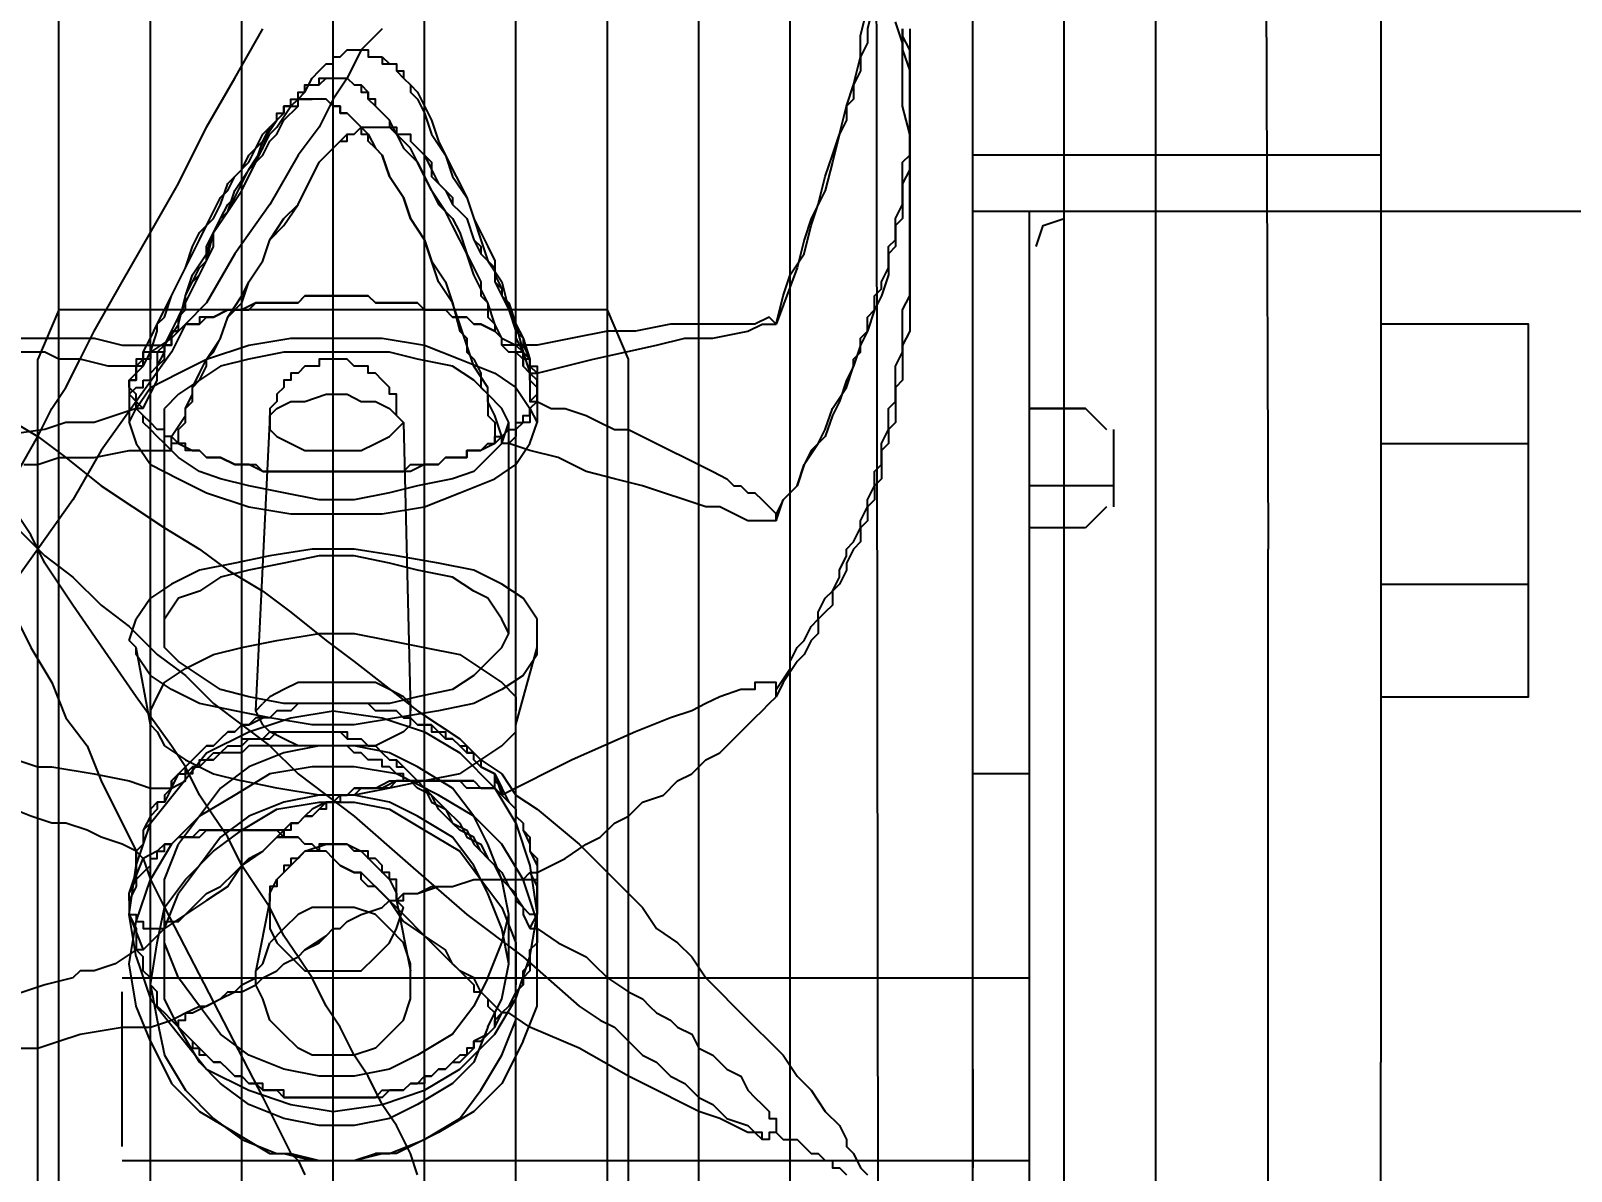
# Model space of a CAD drawing. Header units: millimetres. Extents: x 88585 to 99951, y -167251 to -159927.
# Drawn here: x 91679.8 to 91823.7, y -163963.1 to -163856.6 of the extents above; entities that cross this region are included whole.
import ezdxf

# ---------------------------------------------------------------- set-up
doc = ezdxf.new("R2010")
doc.units = ezdxf.units.MM
doc.header["$LTSCALE"] = 13
doc.layers.add('1', color=4, linetype='Continuous')
doc.layers.add('标注、文本', color=3, linetype='Continuous', lineweight=25)
doc.styles.get("Standard").update_dxf_attribs({"font": 'gbenor.shx', "bigfont": 'gbcbig.shx'})
doc.dimstyles.new('1-15', dxfattribs={"dimscale": 14, "dimtxt": 3.5, "dimasz": 2, "dimexe": 1.5, "dimexo": 0.5, "dimgap": 0.5, "dimtad": 1, "dimtoh": 1, "dimdec": 1, "dimdsep": 46, "dimtxsty": 'Standard', "dimcen": 2.5, "dimclrd": 3, "dimclre": 3, "dimclrt": 3, "dimadec": 0, "dimazin": 2, "dimtfac": 1, "dimtdec": 1, "dimtmove": 0, "dimatfit": 2, "dimfxl": 1, "dimarcsym": 0})

# ---------------------------------------------------------------- blocks, each defined once
blk = doc.blocks.new('A$C6BCA710F')
at = {"layer": '1'}
for points in [[(95.86, 525.93), (95.86, 5.25)], [(104.4, 525.27), (104.4, 5.25)], [(112.93, 525.27), (112.93, 5.25)], [(121.47, 525.27), (121.47, 5.25)], [(130, 525.27), (130, 5.25)], [(138.54, 525.27), (138.54, 5.25)], [(147.08, 525.27), (147.08, 5.25)], [(155.61, 525.27), (155.61, 5.25)], [(164.15, 524.61), (164.15, 5.25)], [(172.68, 523.3), (172.03, 7.22)], [(181.22, 520.02), (181.22, 10.51)], [(189.75, 515.42), (189.75, 15.1)], [(198.29, 508.86), (198.29, 21.67)], [(208.79, 461.58), (208.79, 216.02)], [(219.3, 461.58), (219.3, 263.95)], [(129.35, 274.45), (128.69, 272.48), (127.38, 269.86), (126.06, 267.89), (124.75, 265.26), (123.44, 263.29), (122.13, 260.67), (120.81, 258.7), (119.5, 256.07), (118.19, 254.1), (116.87, 252.13), (115.56, 249.5), (114.25, 247.53), (112.93, 245.56), (111.62, 242.94), (110.31, 240.97), (108.99, 239), (107.68, 236.37), (106.37, 234.4), (103.08, 229.81), (97.17, 221.27), (95.86, 219.3), (94.55, 217.33), (93.24, 214.7), (91.92, 212.73)], [(117.53, 272.48), (118.19, 273.14), (118.84, 274.45)], [(186.47, 184.5), (186.47, 340.77)], [(93.89, 315.16), (93.89, 262.63)], [(95.86, 314.51), (95.86, 261.98)], [(144.45, 243.59), (147.73, 246.88), (149.05, 248.19), (150.36, 249.5), (151.67, 251.47), (153.64, 252.79), (154.95, 254.1), (156.27, 256.07), (157.58, 257.38), (158.89, 258.7), (160.86, 260.67), (162.18, 261.98), (163.49, 263.29), (164.8, 265.26), (166.12, 266.57), (167.43, 268.54), (168.74, 269.86), (169.4, 271.17), (169.4, 271.83), (170.06, 272.48), (170.71, 273.8), (171.37, 274.45)], [(162.83, 270.51), (163.49, 271.17), (164.8, 271.17), (165.46, 271.83), (166.12, 272.48), (166.77, 272.48), (167.43, 273.14), (168.09, 273.14), (168.09, 273.8), (168.74, 273.8), (169.4, 274.45)], [(147.08, 295.46), (147.08, 242.28)], [(149.05, 292.84), (149.05, 240.97)], [(181.22, 264.6), (181.22, 273.8)], [(101.77, 273.14), (186.47, 273.14)], [(103.08, 244.25), (103.74, 244.91), (104.4, 246.88), (105.71, 249.5), (114.9, 267.23), (117.53, 272.48)], [(104.4, 261.98), (106.37, 265.92), (108.99, 268.54), (112.28, 270.51), (115.56, 272.48), (116.87, 272.48), (117.53, 272.48), (120.16, 273.14), (123.44, 273.14), (125.41, 272.48)], [(105.05, 260.01), (105.71, 263.29), (107.68, 266.57), (110.31, 269.2), (112.93, 271.17), (116.22, 272.48), (117.53, 272.48)], [(116.87, 272.48), (119.5, 273.14), (123.44, 273.14), (126.06, 272.48), (125.41, 272.48), (126.72, 272.48), (130, 271.17), (133.29, 269.2), (135.26, 266.57), (137.23, 263.29), (138.54, 260.01), (138.54, 256.73)], [(139.2, 261.98), (137.23, 265.92), (134.6, 268.54), (131.32, 270.51), (127.38, 272.48), (126.06, 272.48)], [(91.92, 214.05), (94.55, 216.67), (97.17, 218.64), (99.8, 221.27), (102.43, 223.24), (105.05, 225.87), (107.68, 227.84), (110.31, 230.46), (112.93, 232.43), (115.56, 234.4), (118.19, 237.03), (123.44, 240.97), (128.69, 245.56), (133.94, 250.16), (139.2, 254.1), (144.45, 258.7), (146.42, 260.01), (147.73, 260.67), (149.05, 261.98), (150.36, 263.29), (151.67, 263.95), (152.98, 265.26), (154.3, 265.92), (155.61, 267.23), (156.92, 267.89), (158.24, 269.2), (160.21, 269.86), (160.86, 270.51), (161.52, 271.17)], [(101.77, 271.83), (101.77, 257.38)], [(161.52, 271.17), (161.52, 270.51), (160.86, 270.51), (160.21, 270.51), (158.89, 269.86), (157.58, 269.2), (155.61, 268.54), (154.3, 267.89), (151.67, 266.57), (149.05, 265.26)], [(149.05, 257.38), (150.36, 258.04), (151.02, 258.7), (151.67, 259.35), (152.98, 260.01), (153.64, 260.67), (154.95, 261.32), (155.61, 262.63), (156.92, 263.29), (157.58, 263.95), (158.24, 264.6), (159.55, 265.26), (160.21, 266.57), (160.86, 267.23), (161.52, 267.89), (162.18, 268.54), (162.18, 269.2), (162.83, 269.2), (162.83, 269.86), (162.83, 270.51)], [(162.83, 270.51), (162.18, 270.51), (162.18, 271.17), (161.52, 271.17), (161.52, 270.51), (160.86, 270.51), (160.21, 270.51)], [(135.91, 260.67), (134.6, 263.95), (132.63, 265.92), (129.35, 267.89), (126.72, 269.2), (123.44, 269.86), (120.16, 269.86), (116.87, 269.2), (113.59, 267.89), (110.96, 265.92), (108.99, 263.95)], [(107.02, 261.32), (109.65, 264.6), (113.59, 266.57), (117.53, 267.89), (121.47, 268.54), (126.06, 267.89), (130, 266.57), (133.29, 264.6), (136.57, 261.32), (138.54, 258.04), (139.85, 254.1), (140.51, 250.16)], [(107.02, 260.67), (108.34, 261.98), (108.34, 262.63), (108.99, 262.63), (109.65, 263.29), (110.31, 263.95), (110.96, 263.95), (111.62, 264.6), (112.28, 265.26), (112.93, 265.26), (113.59, 265.92), (114.25, 265.92), (114.9, 266.57), (115.56, 266.57), (116.22, 266.57), (116.87, 267.23), (117.53, 267.23), (118.84, 267.23), (119.5, 267.23), (120.16, 267.23), (120.81, 267.23), (121.47, 267.23), (122.13, 267.23), (122.78, 267.23), (123.44, 267.23), (124.09, 267.23), (124.75, 267.23), (125.41, 267.23), (126.06, 266.57), (126.72, 266.57), (127.38, 266.57), (128.03, 266.57), (128.69, 265.92), (129.35, 265.92), (130, 265.26), (130.66, 265.26), (131.32, 264.6), (131.97, 264.6), (132.63, 263.95), (133.29, 263.95), (133.94, 263.29), (134.6, 262.63), (134.6, 261.98), (135.26, 261.98), (135.91, 261.32), (136.57, 260.67), (136.57, 260.01), (137.23, 259.35), (137.88, 258.7), (138.54, 258.04), (138.54, 257.38), (139.2, 256.73), (139.2, 256.07), (139.2, 255.41), (139.85, 254.76), (139.85, 254.1), (139.85, 253.44), (140.51, 252.79), (140.51, 252.13), (140.51, 251.47), (140.51, 249.5), (140.51, 248.85)], [(136.57, 260.67), (135.91, 261.32), (134.6, 261.98), (134.6, 262.63), (133.94, 262.63), (133.94, 263.29), (133.29, 263.29), (132.63, 263.95), (131.97, 264.6), (131.32, 264.6), (130.66, 265.26), (130, 265.26), (130, 265.92), (129.35, 265.92), (128.69, 265.92), (128.03, 266.57), (127.38, 266.57), (126.72, 266.57), (126.06, 267.23), (125.41, 267.23), (124.75, 267.23), (124.09, 267.23), (123.44, 267.23), (122.78, 267.23), (122.13, 267.23), (121.47, 267.23), (120.81, 267.23), (120.16, 267.23), (119.5, 267.23), (118.84, 267.23), (118.19, 267.23), (117.53, 267.23), (116.87, 267.23), (116.87, 266.57), (116.22, 266.57), (115.56, 266.57), (114.9, 266.57), (114.9, 265.92), (114.25, 265.92), (113.59, 265.92), (112.93, 265.26), (112.28, 265.26), (111.62, 264.6), (110.96, 263.95), (110.31, 263.95), (109.65, 263.29), (108.99, 263.29), (108.99, 262.63), (108.34, 261.98), (107.68, 261.32), (107.02, 260.67)], [(106.37, 260.01), (105.71, 259.35), (105.05, 258.7), (105.05, 257.38), (104.4, 256.73), (104.4, 256.07), (103.74, 255.41), (103.74, 254.1), (103.08, 253.44), (101.11, 254.76), (99.14, 255.41), (97.83, 255.41), (97.17, 256.07), (94.55, 256.73), (90.61, 258.04)], [(135.91, 256.07), (134.6, 258.7), (132.63, 261.32), (129.35, 263.29), (126.72, 264.6), (123.44, 265.26), (120.16, 265.26), (116.87, 264.6), (113.59, 263.29), (110.96, 261.32), (108.99, 258.7), (107.02, 256.07), (105.71, 252.79), (105.71, 250.16)], [(149.05, 265.26), (144.45, 262.63), (139.85, 260.67), (137.88, 259.35), (137.23, 259.35)], [(88.64, 263.29), (89.3, 263.29), (91.27, 262.63), (93.89, 262.63), (95.86, 261.98), (97.83, 261.32), (101.77, 260.67), (104.4, 260.67), (106.37, 260.01)], [(108.99, 263.95), (107.02, 260.67)], [(128.03, 260.01), (126.72, 261.32), (125.41, 262.63), (123.44, 263.29), (121.47, 263.29), (119.5, 263.29), (118.19, 262.63), (116.87, 261.32), (115.56, 260.01), (114.9, 258.04), (114.25, 256.73)], [(181.22, 264.6), (181.22, 255.41)], [(219.3, 68.94), (219.3, 263.95)], [(93.89, 262.63), (93.89, 198.29)], [(95.86, 261.98), (95.86, 193.69)], [(104.4, 261.98), (103.08, 258.7), (102.43, 254.76)], [(139.2, 261.98), (140.51, 258.7), (140.51, 254.76)], [(104.4, 258.04), (107.02, 261.32)], [(107.02, 260.67), (105.71, 258.04), (105.71, 254.76)], [(106.37, 260.01), (107.02, 260.67)], [(106.37, 260.01), (107.02, 260.67)], [(107.02, 260.67), (107.02, 260.01), (107.68, 260.01), (107.68, 259.35), (108.34, 259.35), (110.96, 258.04), (111.62, 257.38), (112.93, 257.38), (114.25, 256.73), (114.9, 256.07), (116.22, 255.41), (116.87, 254.76), (118.19, 254.1), (118.84, 253.44), (120.81, 252.13), (121.47, 251.47), (122.13, 251.47), (122.78, 250.82), (124.09, 250.16), (126.06, 249.5)], [(122.13, 245.56), (123.44, 246.22), (124.09, 246.22), (124.75, 246.88), (126.72, 248.85), (128.03, 250.82), (130, 252.13), (131.32, 253.44), (131.97, 254.1), (133.29, 255.41), (133.94, 256.07), (134.6, 256.73), (134.6, 257.38), (135.26, 257.38), (135.91, 258.04), (135.91, 258.7), (136.57, 259.35), (136.57, 260.01), (136.57, 260.67)], [(135.91, 260.67), (137.23, 258.04), (137.88, 254.76)], [(136.57, 260.67), (137.23, 259.35)], [(136.57, 260.67), (136.57, 260.01), (137.23, 259.35)], [(137.23, 259.35), (135.91, 258.04), (135.26, 257.38), (134.6, 256.07), (133.29, 255.41), (132.63, 254.76), (131.97, 253.44), (130, 252.13), (128.03, 250.16), (126.06, 248.19), (125.41, 247.53), (124.75, 247.53), (124.09, 246.88), (124.09, 246.22), (123.44, 246.22), (122.13, 245.56), (121.47, 244.91), (120.81, 244.25), (120.16, 244.25), (119.5, 243.59), (118.84, 243.59), (118.19, 242.94), (117.53, 242.94), (116.87, 242.94), (116.87, 242.28), (116.22, 242.28), (115.56, 242.28), (114.25, 242.28), (113.59, 242.28), (112.93, 242.28), (111.62, 242.28), (110.96, 242.28), (109.65, 242.28), (108.99, 242.28), (108.34, 242.94), (107.68, 242.94), (107.02, 242.94), (106.37, 243.59), (105.71, 243.59), (105.05, 244.25), (103.74, 244.91), (103.08, 244.25)], [(104.4, 256.73), (105.05, 260.01)], [(106.37, 260.01), (107.68, 259.35), (108.99, 258.7), (109.65, 258.7), (110.96, 258.04), (112.28, 257.38), (112.93, 256.73), (114.25, 256.07), (114.9, 256.07), (116.22, 255.41), (116.87, 254.76), (118.19, 254.1), (118.84, 253.44), (120.16, 252.79), (120.81, 252.13), (121.47, 251.47), (122.13, 251.47), (122.78, 250.82)], [(128.03, 260.01), (128.69, 258.04), (128.69, 256.73)], [(140.51, 251.47), (140.51, 252.79), (139.85, 253.44), (139.85, 254.1), (139.85, 254.76), (139.85, 255.41), (139.2, 256.07), (139.2, 256.73), (138.54, 257.38), (137.88, 258.7), (137.23, 259.35)], [(103.08, 254.1), (104.4, 258.04)], [(101.77, 256.07), (186.47, 256.07)], [(104.4, 256.73), (105.05, 252.79), (105.71, 249.5), (107.68, 246.88), (110.31, 244.25), (112.93, 242.28), (116.22, 240.31), (120.16, 239.65), (123.44, 239.65), (126.72, 240.31), (130, 242.28), (133.29, 244.25), (135.26, 246.88), (137.23, 249.5)], [(114.25, 256.73), (114.25, 255.41)], [(128.69, 256.73), (128.69, 255.41)], [(135.91, 256.07), (137.23, 252.79), (137.88, 250.16)], [(137.23, 249.5), (138.54, 252.79), (138.54, 256.73)], [(140.51, 251.47), (142.48, 252.79), (143.79, 253.44), (145.11, 254.1), (145.76, 254.76), (147.08, 256.07), (149.05, 257.38)], [(102.43, 254.76), (103.08, 250.82)], [(105.71, 254.76), (105.71, 250.16)], [(105.71, 254.76), (105.71, 251.47), (107.02, 248.19)], [(137.88, 254.76), (137.23, 251.47), (135.91, 248.19), (134.6, 245.56), (132.63, 242.94), (129.35, 240.97), (126.72, 239.65), (123.44, 239), (120.16, 239), (116.87, 239.65), (113.59, 240.97), (110.96, 242.94), (108.99, 245.56), (107.02, 248.19)], [(115.56, 248.85), (114.25, 255.41)], [(114.25, 255.41), (114.9, 254.76)], [(114.9, 254.76), (115.56, 252.79)], [(128.69, 255.41), (128.69, 254.76), (128.03, 252.79), (126.72, 251.47), (125.41, 250.16), (123.44, 249.5), (121.47, 249.5), (119.5, 249.5), (118.19, 250.16), (116.87, 251.47), (115.56, 252.79)], [(115.56, 251.47), (116.22, 252.79), (117.53, 254.1), (118.84, 255.41), (120.81, 255.41), (122.78, 255.41), (124.09, 255.41), (125.41, 254.1), (126.72, 252.79), (127.38, 251.47), (128.03, 249.5)], [(127.38, 248.85), (128.69, 255.41)], [(137.88, 254.76), (137.88, 250.16)], [(140.51, 254.76), (140.51, 250.82)], [(103.08, 254.1), (102.43, 250.16), (103.08, 251.47), (103.08, 253.44)], [(102.43, 250.16), (103.74, 253.44)], [(137.23, 239), (136.57, 238.34), (135.91, 238.34), (135.26, 238.34), (134.6, 238.34), (133.94, 238.34), (133.29, 237.68), (132.63, 237.68), (131.97, 237.68), (131.32, 237.68), (130.66, 237.68), (130, 237.68), (128.69, 237.68), (127.38, 237.68), (126.06, 238.34), (125.41, 238.34), (124.75, 238.34), (124.09, 238.34), (123.44, 238.34), (122.78, 239), (122.13, 239), (122.13, 239.65), (121.47, 239.65), (120.81, 239.65), (119.5, 240.31), (118.84, 240.97), (118.19, 241.62), (117.53, 241.62), (117.53, 242.28), (116.87, 242.28), (114.9, 244.25), (112.93, 245.56), (111.62, 247.53), (109.65, 248.85), (107.68, 250.16), (105.71, 251.47), (105.05, 252.13), (103.74, 253.44), (103.08, 253.44)], [(126.06, 167.43), (124.09, 169.4), (122.78, 172.03), (121.47, 174), (120.16, 176.62), (118.19, 179.25), (115.56, 183.84), (112.28, 188.44), (109.65, 193.04), (107.68, 195.01), (106.37, 197.63), (103.08, 202.23), (99.8, 206.83), (97.17, 211.42), (93.89, 216.02), (90.61, 220.61)], [(102.43, 250.16), (103.08, 250.16), (103.08, 250.82), (103.74, 250.82), (103.74, 251.47), (104.4, 251.47), (105.05, 251.47), (105.71, 251.47), (105.71, 250.82), (106.37, 250.82), (107.02, 250.82), (107.68, 250.16), (108.34, 249.5), (109.65, 248.19), (110.96, 247.53), (112.28, 246.22), (113.59, 244.91), (114.9, 244.25)], [(103.08, 250.82), (104.4, 246.88)], [(115.56, 249.5), (115.56, 251.47)], [(126.06, 235.06), (126.72, 235.71), (127.38, 235.71), (128.03, 236.37), (128.69, 237.03), (129.35, 237.68), (130, 238.34), (130.66, 239.65), (131.97, 240.31), (132.63, 241.62), (133.94, 242.28), (134.6, 243.59), (135.26, 244.25), (136.57, 245.56), (137.23, 246.88), (137.88, 247.53), (138.54, 248.19), (138.54, 248.85), (139.2, 249.5), (139.2, 250.16), (139.85, 251.47)], [(140.51, 250.82), (139.2, 246.88), (137.23, 243.59), (134.6, 240.97), (131.32, 239)], [(139.85, 251.47), (140.51, 251.47)], [(139.85, 251.47), (140.51, 250.16)], [(140.51, 251.47), (140.51, 250.82), (140.51, 250.16)], [(102.43, 248.85), (102.43, 250.16)], [(102.43, 250.16), (103.08, 245.56), (104.4, 241.62), (107.02, 238.34), (109.65, 235.06), (113.59, 233.09), (117.53, 231.78), (121.47, 231.12), (126.06, 231.78)], [(102.43, 248.85), (102.43, 250.16)], [(105.71, 250.16), (105.71, 246.88), (107.02, 243.59)], [(140.51, 250.16), (139.85, 250.16), (139.2, 249.5), (137.88, 247.53), (137.23, 246.88), (136.57, 245.56), (135.91, 244.91), (135.26, 244.25), (134.6, 242.94), (133.29, 242.28), (132.63, 241.62), (131.97, 240.97), (131.32, 240.31), (130.66, 239), (129.35, 238.34), (128.69, 237.68), (128.03, 237.68), (128.03, 237.03), (127.38, 237.03), (126.72, 236.37), (126.06, 236.37), (126.06, 235.71), (125.41, 235.71), (124.75, 235.71), (124.09, 235.06), (123.44, 235.06), (122.78, 234.4), (122.13, 234.4), (121.47, 234.4), (120.81, 234.4), (120.16, 234.4), (119.5, 234.4), (118.19, 234.4), (117.53, 234.4), (116.87, 234.4), (116.22, 234.4), (115.56, 234.4), (114.9, 234.4), (114.25, 234.4), (113.59, 234.4), (112.93, 235.06), (112.28, 235.06), (111.62, 235.06), (110.96, 235.06), (110.31, 235.71), (109.65, 235.71), (108.99, 236.37), (108.34, 236.37), (108.34, 237.03), (107.68, 237.03)], [(115.56, 249.5), (115.56, 248.85)], [(126.06, 249.5), (126.72, 248.85), (127.38, 248.85), (128.03, 248.85), (128.03, 248.19), (128.69, 248.19), (129.35, 248.19), (130.66, 247.53), (132.63, 247.53), (134.6, 246.88), (135.26, 246.88), (136.57, 246.88), (137.23, 246.88), (137.88, 246.88), (138.54, 246.88), (139.2, 246.88), (139.85, 246.88), (140.51, 246.88), (140.51, 247.53)], [(126.06, 249.5), (126.72, 248.85), (127.38, 248.85), (128.03, 248.19), (128.69, 248.19), (129.35, 248.19), (131.32, 247.53), (132.63, 247.53), (134.6, 246.88), (135.26, 246.88), (136.57, 246.88), (137.23, 246.88), (138.54, 246.88), (139.2, 246.88), (139.85, 246.22), (140.51, 246.22)], [(127.38, 248.85), (128.03, 249.5)], [(137.88, 250.16), (137.23, 246.88), (135.91, 243.59)], [(139.85, 245.56), (140.51, 250.16)], [(140.51, 248.85), (140.51, 249.5), (140.51, 250.16)], [(140.51, 248.85), (140.51, 250.16)], [(91.27, 210.11), (93.89, 205.51), (95.21, 202.89), (96.52, 200.92), (97.83, 198.29), (99.14, 195.66), (101.77, 191.07), (104.4, 186.47), (107.02, 181.87), (109.65, 176.62), (112.28, 172.03), (114.9, 167.43)], [(136.57, 237.03), (135.26, 236.37), (134.6, 235.71), (134.6, 235.06), (133.94, 235.06), (133.29, 234.4), (132.63, 233.75), (131.97, 233.75), (131.32, 233.09), (130.66, 232.43), (130, 232.43), (129.35, 232.43), (128.69, 231.78), (128.03, 231.78), (127.38, 231.12), (126.72, 231.12), (126.06, 231.12), (125.41, 231.12), (124.75, 230.46), (124.09, 230.46), (123.44, 230.46), (122.78, 230.46), (122.13, 230.46), (120.81, 230.46), (120.16, 230.46), (119.5, 230.46), (118.84, 230.46), (118.19, 230.46), (117.53, 231.12), (116.87, 231.12), (116.22, 231.12), (115.56, 231.78), (114.9, 231.78), (114.25, 231.78), (113.59, 232.43), (112.93, 232.43), (112.28, 233.09), (111.62, 233.09), (110.96, 233.75), (110.31, 234.4), (109.65, 234.4), (108.99, 235.06), (108.34, 235.71), (107.68, 236.37), (107.02, 237.03), (106.37, 237.68), (106.37, 238.34), (105.71, 239), (105.71, 239.65), (105.05, 239.65), (104.4, 240.31), (104.4, 240.97), (104.4, 241.62), (103.74, 242.28), (103.74, 243.59), (103.08, 244.25), (103.08, 244.91), (103.08, 245.56), (103.08, 246.22), (103.08, 246.88), (103.08, 247.53), (102.43, 248.85)], [(102.43, 248.85), (102.43, 248.19)], [(102.43, 248.19), (103.08, 246.88), (103.74, 246.22), (104.4, 245.56), (104.4, 244.91), (105.05, 244.91), (105.05, 244.25), (105.71, 244.25), (105.71, 243.59), (106.37, 243.59), (107.02, 242.94), (107.68, 242.94), (108.34, 242.94), (108.99, 242.94), (109.65, 242.28), (110.31, 242.28), (110.96, 242.28), (111.62, 242.28), (112.28, 242.28), (112.93, 242.28), (113.59, 242.28), (114.25, 242.28), (114.9, 242.28), (115.56, 242.28), (116.22, 242.28), (116.87, 242.94), (117.53, 242.94), (118.19, 242.94)], [(102.43, 248.19), (103.74, 244.91)], [(102.43, 248.19), (103.08, 246.22)], [(127.38, 248.85), (127.38, 248.19), (127.38, 247.53), (127.38, 246.88), (126.72, 246.88), (126.72, 246.22), (126.06, 246.22), (126.06, 245.56), (125.41, 244.91), (124.75, 244.91), (124.75, 244.25), (124.09, 244.25), (123.44, 244.25), (122.78, 243.59), (122.13, 243.59), (121.47, 243.59), (120.81, 243.59), (120.16, 243.59), (120.16, 244.25), (119.5, 244.25), (118.84, 244.25), (118.19, 244.91), (117.53, 244.91), (117.53, 245.56), (116.87, 245.56), (116.87, 246.22), (116.22, 246.88), (116.22, 247.53), (115.56, 247.53), (115.56, 248.19), (115.56, 248.85)], [(115.56, 248.85), (115.56, 248.19), (116.22, 246.88), (117.53, 245.56), (118.84, 244.25), (120.81, 243.59), (122.78, 243.59), (124.09, 244.25), (125.41, 245.56), (126.72, 246.88), (127.38, 248.19), (127.38, 248.85)], [(129.35, 237.68), (130, 238.34), (130.66, 239), (131.97, 240.31), (133.29, 241.62), (133.94, 242.94), (135.26, 243.59), (135.91, 244.91), (137.23, 246.22), (137.88, 247.53)], [(137.23, 238.34), (137.88, 239.65), (138.54, 240.31), (138.54, 240.97), (139.2, 241.62), (139.2, 242.28), (139.85, 243.59), (139.85, 244.25), (140.51, 244.91), (140.51, 246.22), (140.51, 247.53), (140.51, 248.85)], [(139.85, 246.22), (140.51, 247.53)], [(140.51, 248.85), (140.51, 248.19), (140.51, 247.53)], [(140.51, 246.88), (140.51, 247.53)], [(103.08, 246.22), (103.08, 244.25)], [(115.56, 237.03), (112.28, 239), (108.99, 240.97), (106.37, 243.59), (104.4, 246.88)], [(162.83, 229.15), (162.83, 228.49), (162.18, 228.49), (161.52, 228.49), (160.86, 228.49), (160.86, 229.15), (160.21, 229.15), (159.55, 229.15), (157.58, 229.81), (156.27, 230.46), (154.95, 231.12), (152.98, 231.78), (149.7, 233.09), (143.79, 235.71), (137.23, 239), (137.88, 239.65), (138.54, 240.31), (138.54, 240.97), (139.2, 241.62), (139.2, 242.28), (139.85, 242.94), (139.85, 243.59), (139.85, 244.25), (140.51, 245.56), (140.51, 246.22)], [(140.51, 246.22), (140.51, 246.88)], [(140.51, 246.22), (141.82, 245.56), (143.14, 244.91), (145.11, 243.59), (146.42, 242.94), (147.73, 241.62), (149.05, 240.97), (150.36, 239.65), (152.33, 239), (153.64, 237.68), (154.95, 237.03), (156.27, 235.71), (157.58, 235.06), (158.89, 233.75), (159.55, 233.09), (160.21, 232.43), (160.86, 231.78), (161.52, 231.12), (162.18, 230.46), (162.83, 229.81)], [(136.57, 238.34), (138.54, 241.62), (139.85, 245.56)], [(103.08, 244.25), (101.77, 243.59), (99.8, 242.94), (98.49, 242.28), (96.52, 241.62), (95.21, 241.62), (93.24, 240.97), (89.95, 239.65), (87.98, 239), (86.67, 239), (84.7, 238.34), (83.39, 237.68), (81.42, 237.68), (79.45, 237.03), (78.13, 236.37), (76.16, 236.37)], [(77.48, 234.4), (81.42, 234.4), (84.7, 235.06), (86.67, 235.06), (88.64, 235.06), (89.95, 235.71), (91.92, 235.71), (93.89, 236.37), (95.21, 236.37), (99.14, 237.03), (102.43, 237.68), (104.4, 238.34), (106.37, 238.34), (105.71, 239.65), (105.05, 239.65), (105.05, 240.31), (104.4, 240.97), (103.74, 242.28), (103.74, 242.94), (103.74, 243.59), (103.08, 244.25)], [(81.42, 196.98), (83.39, 197.63), (84.7, 198.95), (86.01, 200.26), (87.98, 201.57), (90.61, 203.54), (93.89, 205.51), (96.52, 207.48), (99.8, 210.11), (105.71, 214.05), (108.99, 216.02), (111.62, 217.99), (114.9, 219.96), (117.53, 221.93), (120.81, 224.55), (123.44, 226.52), (129.35, 231.12), (133.29, 233.75), (135.26, 235.71), (137.23, 237.03), (138.54, 239), (140.51, 240.31), (144.45, 243.59)], [(89.95, 218.64), (93.24, 225.21), (95.21, 228.49), (96.52, 231.78), (98.49, 234.4), (99.8, 237.68), (103.08, 244.25)], [(108.99, 240.97), (107.02, 243.59)], [(114.9, 244.25), (116.22, 242.94), (116.87, 242.94), (116.87, 242.28), (117.53, 241.62), (118.19, 241.62), (118.84, 240.97), (119.5, 240.97), (120.16, 240.31), (120.81, 239.65), (121.47, 239.65), (122.13, 239), (122.78, 239), (123.44, 238.34), (124.09, 238.34), (124.75, 238.34), (125.41, 238.34), (126.72, 237.68), (127.38, 237.68), (128.03, 237.68), (128.69, 237.68), (129.35, 237.68), (130, 237.68), (130.66, 237.68), (131.32, 237.68), (131.97, 237.68), (132.63, 237.68), (133.29, 237.68), (133.94, 237.68), (134.6, 237.68)], [(134.6, 237.68), (133.94, 237.68), (133.29, 237.68), (132.63, 237.68), (131.97, 237.68), (131.32, 237.68), (130.66, 237.68), (130, 237.68), (129.35, 237.68), (128.69, 237.68), (128.03, 237.68), (127.38, 237.68), (126.72, 238.34), (125.41, 238.34), (124.75, 238.34), (124.09, 238.34), (123.44, 239), (122.78, 239), (122.13, 239), (121.47, 239.65), (120.81, 239.65), (120.81, 240.31), (120.16, 240.31), (119.5, 240.97), (118.84, 240.97), (118.19, 241.62), (117.53, 241.62), (116.87, 242.28), (116.87, 242.94), (116.22, 242.94), (114.9, 244.25)], [(135.91, 243.59), (134.6, 240.97)], [(147.08, 242.28), (147.08, 193.69)], [(113.59, 236.37), (110.96, 238.34), (108.99, 240.97)], [(134.6, 240.97), (132.63, 238.34)], [(149.05, 240.97), (149.05, 198.29)], [(133.29, 237.03), (130, 237.68), (126.72, 238.34), (123.44, 239), (120.16, 239), (116.22, 238.34), (112.93, 237.68)], [(131.32, 239), (127.38, 237.03), (123.44, 236.37), (119.5, 236.37), (115.56, 237.03)], [(136.57, 237.03), (137.23, 239)], [(106.37, 238.34), (107.68, 237.68), (107.68, 237.03), (108.34, 236.37), (108.99, 236.37), (108.99, 235.71), (109.65, 235.71), (110.31, 235.71), (110.96, 235.06), (111.62, 234.4), (112.28, 234.4), (112.93, 234.4), (112.93, 233.75), (113.59, 233.75), (114.25, 233.75), (114.9, 233.75), (115.56, 233.75), (116.22, 233.09), (116.87, 233.09), (117.53, 233.09), (118.19, 233.09), (118.84, 233.09), (120.16, 233.09), (120.81, 233.09), (121.47, 233.09), (122.13, 233.09), (122.78, 233.09), (122.78, 233.75)], [(106.37, 238.34), (107.02, 237.03)], [(106.37, 238.34), (106.37, 237.68), (107.02, 237.03)], [(107.68, 235.71), (110.31, 237.03), (112.93, 237.68)], [(132.63, 238.34), (129.35, 236.37), (126.72, 235.06), (123.44, 234.4), (120.16, 234.4), (116.87, 235.06), (113.59, 236.37)], [(126.06, 235.06), (126.72, 235.71), (127.38, 235.71), (127.38, 236.37), (128.03, 236.37), (128.69, 237.03), (129.35, 237.68)], [(128.03, 231.78), (128.69, 231.78), (129.35, 232.43), (130.66, 232.43), (130.66, 233.09), (131.32, 233.09), (131.97, 233.09), (131.97, 233.75), (132.63, 233.75), (133.29, 234.4), (133.94, 234.4), (133.94, 235.06), (134.6, 235.06), (135.26, 235.71), (135.26, 236.37), (136.57, 237.03), (137.23, 238.34)], [(133.29, 235.06), (136.57, 238.34)], [(134.6, 237.68), (135.26, 238.34), (135.91, 238.34), (136.57, 238.34), (136.57, 237.68), (136.57, 237.03)], [(136.57, 237.03), (136.57, 237.68), (137.23, 238.34)], [(107.02, 237.03), (107.68, 237.03), (107.68, 236.37), (108.34, 235.71), (108.99, 235.06), (109.65, 234.4), (110.31, 234.4), (110.96, 233.75), (111.62, 233.09), (112.28, 233.09), (112.93, 232.43), (113.59, 232.43), (114.9, 231.78)], [(107.02, 237.03), (107.68, 237.03)], [(107.68, 237.03), (108.34, 236.37), (108.99, 236.37), (109.65, 235.71), (110.31, 235.06), (110.96, 235.06), (111.62, 234.4), (112.28, 234.4), (112.93, 234.4), (113.59, 233.75), (114.9, 233.75), (115.56, 233.09), (116.87, 233.09), (117.53, 233.09), (118.19, 233.09), (119.5, 233.09), (120.16, 233.09), (120.81, 233.09), (121.47, 233.09), (122.13, 233.09), (122.78, 233.75)], [(133.29, 237.03), (135.26, 235.71)], [(186.47, 237.03), (181.22, 237.03)], [(104.4, 232.43), (105.05, 233.09), (105.71, 234.4), (107.68, 235.71)], [(122.78, 233.75), (124.09, 233.75), (124.75, 234.4), (125.41, 234.4), (126.06, 235.06)], [(126.06, 231.78), (130, 233.09), (133.29, 235.06)], [(135.26, 235.71), (137.23, 234.4), (138.54, 233.09), (138.54, 232.43)], [(128.69, 232.43), (128.03, 233.09), (126.72, 233.75), (125.41, 234.4), (123.44, 234.4), (121.47, 234.4), (119.5, 234.4), (118.19, 234.4), (116.87, 233.75), (115.56, 233.09), (114.9, 232.43)], [(104.4, 232.43), (103.08, 225.21)], [(115.56, 231.78), (112.28, 231.12), (108.99, 230.46), (106.37, 229.15), (104.4, 227.84), (103.08, 225.87), (103.08, 225.21)], [(104.4, 231.12), (104.4, 232.43)], [(114.9, 232.43), (114.25, 231.12)], [(131.32, 231.12), (127.38, 231.78), (123.44, 232.43), (119.5, 232.43), (115.56, 231.78)], [(128.69, 232.43), (128.69, 231.12)], [(138.54, 232.43), (138.54, 231.12)], [(138.54, 232.43), (140.51, 225.21)], [(104.4, 231.12), (105.05, 229.81), (105.71, 228.49), (107.68, 227.18), (110.31, 225.87), (112.93, 225.21), (116.22, 224.55), (120.16, 223.9), (123.44, 223.9), (126.72, 224.55), (130, 225.21), (133.29, 225.87), (135.26, 227.18), (137.23, 228.49), (138.54, 229.81), (138.54, 231.12)], [(126.72, 230.46), (123.44, 230.46), (120.16, 230.46), (116.87, 230.46), (113.59, 229.81), (110.96, 229.15), (108.99, 227.84), (107.02, 226.52), (105.71, 225.21), (105.71, 223.9)], [(114.25, 231.12), (115.56, 204.2)], [(114.25, 231.12), (114.9, 230.46)], [(128.69, 231.12), (128.69, 230.46), (128.03, 229.81), (126.72, 229.15), (125.41, 228.49), (123.44, 228.49), (121.47, 228.49), (119.5, 228.49), (118.19, 228.49), (116.87, 229.15), (115.56, 229.81), (114.9, 230.46)], [(137.23, 225.21), (135.91, 226.52), (134.6, 227.84), (132.63, 229.15), (129.35, 229.81), (126.72, 230.46)], [(128.03, 204.2), (128.69, 231.12)], [(140.51, 225.87), (139.2, 227.84), (137.23, 229.15), (134.6, 230.46), (131.32, 231.12)], [(162.83, 229.15), (164.15, 227.18), (164.15, 226.52), (164.8, 225.21), (165.46, 224.55), (166.12, 223.24), (166.77, 222.58), (166.77, 221.93), (167.43, 220.61), (168.09, 219.96), (168.74, 218.64), (168.74, 217.99), (169.4, 216.67), (169.4, 216.02), (170.06, 215.36), (170.71, 214.05), (170.71, 213.39), (171.37, 212.08), (171.37, 211.42), (172.03, 210.11), (172.03, 208.79), (172.68, 208.14), (172.68, 206.83), (172.68, 206.17), (173.34, 204.86), (173.34, 204.2), (173.34, 202.89), (174, 202.23), (174, 200.92), (174, 200.26), (174, 198.95), (174.65, 197.63), (174.65, 196.98), (174.65, 195.66), (174.65, 195.01), (174.65, 193.69), (175.31, 192.38), (175.31, 191.72), (175.31, 189.75), (175.31, 187.78), (175.31, 185.16), (175.31, 183.19), (175.31, 181.22), (175.31, 179.25), (175.31, 177.28), (174.65, 174.65), (174.65, 172.68), (174.65, 170.71), (174.65, 168.74), (174, 166.77)], [(174.65, 167.43), (174.65, 169.4), (175.31, 171.37), (175.31, 174), (175.31, 175.97), (175.31, 177.94), (175.31, 179.9), (175.31, 181.87), (175.31, 184.5), (175.31, 186.47), (175.31, 188.44), (175.31, 190.41), (175.31, 192.38), (175.31, 193.69), (175.31, 195.01), (175.31, 195.66), (174.65, 196.98), (174.65, 197.63), (174.65, 198.95), (174.65, 200.26), (174, 200.92), (174, 202.23), (174, 202.89), (174, 204.2), (173.34, 204.86), (173.34, 206.17), (172.68, 206.83), (172.68, 208.14), (172.68, 209.45), (172.03, 210.11), (172.03, 211.42), (171.37, 212.08), (171.37, 213.39), (170.71, 214.05), (170.71, 215.36), (170.06, 216.02), (169.4, 217.33), (169.4, 217.99), (168.74, 219.3), (168.09, 219.96), (168.09, 221.27), (167.43, 221.93), (166.77, 222.58), (166.77, 223.9), (166.12, 224.55), (165.46, 225.87), (164.8, 226.52), (163.49, 228.49), (162.83, 229.81)], [(162.83, 229.81), (162.83, 229.15)], [(219.3, 229.81), (233.09, 229.81), (233.09, 195.01), (219.3, 195.01)], [(140.51, 225.87), (140.51, 225.21)], [(103.08, 225.21), (102.43, 224.55)], [(102.43, 224.55), (103.08, 222.58)], [(137.23, 225.21), (137.88, 223.9)], [(140.51, 225.21), (140.51, 224.55)], [(140.51, 224.55), (140.51, 222.58)], [(137.88, 223.9), (137.23, 222.58), (135.91, 220.61), (134.6, 219.96), (132.63, 218.64), (129.35, 217.99), (126.72, 217.33), (123.44, 216.67), (120.16, 216.67), (116.87, 217.33), (113.59, 217.99), (110.96, 218.64), (108.99, 219.96), (107.02, 220.61), (105.71, 222.58)], [(105.71, 223.9), (105.71, 204.2)], [(105.71, 223.9), (105.71, 222.58)], [(137.88, 223.9), (137.88, 204.2)], [(106.37, 219.3), (104.4, 220.61), (103.08, 222.58)], [(140.51, 222.58), (139.2, 220.61)], [(139.2, 220.61), (137.23, 219.3), (134.6, 217.99), (131.32, 217.33), (127.38, 216.67), (123.44, 216.02), (119.5, 216.02), (115.56, 216.67), (112.28, 217.33), (108.99, 217.99), (106.37, 219.3)], [(219.3, 219.3), (233.09, 219.3)], [(208.14, 33.49), (208.79, 216.02)], [(175.31, 167.43), (175.31, 168.09), (175.31, 169.4), (175.31, 170.06), (175.31, 171.37), (175.31, 172.03), (175.31, 172.68), (175.31, 174), (175.31, 174.65), (175.31, 175.31), (175.31, 176.62), (175.31, 177.28), (175.31, 177.94), (175.31, 179.25), (175.31, 179.9), (175.31, 180.56), (174.65, 181.87), (174.65, 182.53), (174.65, 183.19), (174.65, 184.5), (174.65, 185.16), (174, 185.81), (174, 187.13), (174, 187.78), (173.34, 188.44), (173.34, 189.75), (173.34, 190.41), (172.68, 192.38), (172.03, 193.69), (171.37, 195.66), (170.71, 196.98), (170.06, 198.95), (169.4, 200.26), (168.74, 202.23), (168.09, 203.54), (167.43, 205.51), (166.12, 206.83), (165.46, 208.14), (164.8, 210.11), (163.49, 211.42), (162.83, 212.73), (162.83, 213.39)], [(162.18, 213.39), (161.52, 213.39), (160.86, 213.39), (160.21, 213.39), (158.89, 212.73), (157.58, 212.08), (156.27, 212.08), (150.36, 210.11), (147.73, 209.45), (145.11, 208.79), (142.48, 207.48), (139.85, 206.83), (137.88, 206.17), (137.23, 206.17)], [(162.83, 213.39), (162.18, 213.39)], [(162.83, 213.39), (162.83, 212.73)], [(162.83, 213.39), (163.49, 211.42), (164.8, 210.11), (165.46, 208.14), (166.77, 206.17), (167.43, 204.86), (168.09, 202.89), (169.4, 200.92), (170.06, 198.95), (170.06, 198.29), (170.71, 197.63), (170.71, 196.32), (171.37, 195.66), (171.37, 194.35), (172.03, 193.69), (172.03, 192.38), (172.68, 191.72), (172.68, 191.07), (173.34, 189.75), (173.34, 189.1), (173.34, 187.78), (174, 187.13), (174, 185.81), (174, 185.16), (174.65, 183.84), (174.65, 183.19), (174.65, 181.87), (174.65, 181.22), (174.65, 179.9), (175.31, 179.25), (175.31, 177.94), (175.31, 177.28), (175.31, 175.97), (175.31, 175.31), (175.31, 174), (175.31, 173.34), (175.31, 172.03), (175.31, 171.37), (175.31, 170.06), (175.31, 169.4), (174.65, 168.09), (174.65, 167.43)], [(191.72, 214.05), (186.47, 214.05)], [(193.69, 212.08), (191.72, 214.05)], [(104.4, 208.14), (107.02, 209.45), (109.65, 210.76), (113.59, 212.08), (117.53, 212.73), (121.47, 212.73), (126.06, 212.73), (130, 212.08), (133.29, 210.76), (136.57, 209.45), (138.54, 208.14), (139.85, 206.17), (140.51, 204.2)], [(140.51, 202.23), (141.82, 202.89), (143.14, 202.89), (145.11, 203.54), (146.42, 204.2), (147.73, 204.86), (149.05, 204.86), (150.36, 205.51), (151.67, 206.17), (152.98, 206.83), (154.3, 207.48), (155.61, 208.14), (156.92, 208.79), (158.24, 209.45), (158.89, 210.11), (159.55, 210.11), (160.21, 210.76), (160.86, 210.76), (161.52, 211.42), (162.18, 212.08), (162.83, 212.73)], [(194.35, 204.86), (194.35, 212.08)], [(137.23, 206.17), (135.91, 207.48), (134.6, 208.79), (132.63, 209.45), (129.35, 210.11), (126.72, 210.76), (123.44, 211.42), (120.16, 211.42), (116.87, 210.76), (113.59, 210.11), (110.96, 209.45), (108.99, 208.79), (107.02, 207.48), (105.71, 206.17), (105.71, 204.2)], [(194.35, 210.11), (186.47, 210.11)], [(106.37, 206.83), (105.71, 206.17), (105.05, 205.51), (104.4, 204.86), (103.74, 204.2), (103.74, 203.54), (103.08, 202.89), (99.14, 204.2), (96.52, 204.2), (94.55, 204.86), (89.95, 205.51), (86.01, 206.17), (81.42, 207.48), (79.45, 207.48), (76.82, 208.14), (72.88, 208.79), (71.57, 208.79), (70.25, 208.79), (69.6, 208.79), (68.94, 209.45), (68.29, 209.45)], [(121.47, 174.65), (122.13, 174.65), (122.13, 175.31), (122.78, 175.31), (123.44, 175.97), (124.09, 176.62), (124.09, 177.28), (124.75, 177.28), (125.41, 178.59), (126.06, 179.25), (126.72, 181.22), (128.03, 183.19), (128.69, 185.16), (130, 187.13), (130.66, 189.1), (131.97, 191.07), (132.63, 193.04), (133.29, 195.66), (133.94, 196.32), (133.94, 197.63), (134.6, 198.29), (135.26, 199.6), (135.26, 200.92), (135.91, 201.57), (135.91, 202.89), (135.91, 203.54), (136.57, 204.2), (136.57, 204.86), (136.57, 205.51), (136.57, 206.17), (135.26, 206.83), (133.94, 206.83), (133.94, 207.48), (133.29, 207.48), (132.63, 207.48), (131.97, 207.48), (131.32, 208.14), (130.66, 208.14), (130, 208.14), (128.69, 208.79), (127.38, 208.79), (126.06, 208.79), (125.41, 208.79), (124.09, 208.79), (122.78, 208.79), (121.47, 208.79), (120.16, 208.79), (119.5, 208.79), (118.19, 208.79), (116.87, 208.79), (115.56, 208.79), (114.9, 208.79), (113.59, 208.14), (112.28, 208.14), (110.96, 207.48), (110.31, 207.48), (109.65, 207.48), (108.99, 206.83), (108.34, 206.83), (107.68, 206.83), (107.68, 206.17), (107.02, 206.17), (106.37, 205.51), (105.71, 205.51), (105.71, 204.86), (105.05, 204.86), (104.4, 204.2), (103.74, 203.54), (103.08, 202.89), (103.08, 202.23), (103.08, 201.57), (102.43, 200.92)], [(107.02, 206.17), (108.34, 206.83), (108.99, 206.83), (109.65, 207.48), (110.31, 207.48), (110.96, 207.48), (112.28, 208.14), (112.93, 208.14), (114.25, 208.14), (114.9, 208.79), (116.22, 208.79), (117.53, 208.79), (118.19, 208.79), (119.5, 208.79), (120.81, 208.79), (121.47, 208.79), (122.78, 208.79), (123.44, 208.79), (124.75, 208.79), (126.06, 208.79), (126.72, 208.79), (128.03, 208.79), (128.69, 208.14), (130, 208.14), (131.32, 208.14), (131.97, 207.48), (133.29, 207.48), (133.94, 207.48), (133.94, 206.83), (134.6, 206.83), (135.26, 206.83), (135.91, 206.17), (136.57, 206.17), (137.23, 205.51), (137.88, 204.86), (138.54, 204.86), (138.54, 204.2), (139.2, 204.2), (139.2, 203.54), (139.85, 203.54), (139.85, 202.89), (140.51, 202.23), (140.51, 201.57), (140.51, 200.92)], [(92.58, 208.14), (93.89, 208.14), (95.86, 207.48), (99.14, 207.48), (102.43, 206.83), (106.37, 206.83)], [(103.08, 206.17), (104.4, 208.14)], [(102.43, 204.2), (103.08, 206.17)], [(106.37, 206.83), (106.37, 205.51)], [(107.02, 206.17), (106.37, 206.17), (106.37, 205.51)], [(106.37, 205.51), (107.02, 206.17)], [(107.02, 206.17), (107.02, 205.51), (107.02, 204.86), (107.68, 204.2), (107.68, 202.89), (108.34, 202.23), (108.34, 200.92), (108.99, 200.26), (109.65, 198.95), (109.65, 198.29), (110.31, 197.63), (110.96, 196.32), (111.62, 194.35), (112.93, 193.04), (113.59, 191.07), (114.9, 189.1), (115.56, 187.13), (116.87, 185.81), (118.19, 183.84), (120.16, 179.9), (120.81, 179.25), (121.47, 178.59), (122.13, 177.94), (122.78, 177.94), (122.78, 177.28), (123.44, 177.28), (124.09, 176.62), (124.75, 176.62), (126.06, 176.62)], [(115.56, 204.2), (115.56, 204.86), (116.22, 205.51), (117.53, 206.17), (118.84, 206.83), (120.81, 206.83), (122.78, 206.83), (124.09, 206.83), (125.41, 206.17), (126.72, 205.51), (127.38, 204.86), (128.03, 204.2)], [(126.06, 170.06), (126.06, 170.71), (126.72, 170.71), (127.38, 170.71), (127.38, 171.37), (128.03, 171.37), (128.03, 172.03), (128.69, 172.68), (128.69, 173.34), (129.35, 174), (130, 175.31), (130.66, 177.28), (131.97, 179.25), (132.63, 181.22), (133.94, 183.19), (134.6, 185.16), (135.26, 187.13), (135.91, 189.1), (137.23, 191.07), (137.88, 193.69), (138.54, 195.66), (138.54, 196.32), (139.2, 197.63), (139.85, 199.6), (139.85, 202.23), (140.51, 202.23), (139.85, 202.89), (139.85, 203.54), (139.85, 204.2), (139.2, 204.2), (138.54, 204.86), (138.54, 205.51), (137.88, 206.17), (137.23, 206.17)], [(136.57, 206.17), (137.23, 205.51)], [(136.57, 206.17), (136.57, 205.51), (137.23, 205.51)], [(137.23, 206.17), (137.23, 205.51)], [(137.23, 206.17), (137.88, 204.2)], [(219.3, 206.17), (233.09, 206.17)], [(106.37, 205.51), (107.68, 203.54), (107.68, 202.89), (108.34, 201.57), (108.34, 200.92), (108.99, 199.6), (109.65, 198.29), (110.96, 196.32), (111.62, 194.35), (112.93, 192.38), (113.59, 191.07), (114.9, 189.1), (115.56, 187.13), (116.87, 185.16), (118.19, 183.84), (120.16, 179.9), (120.81, 179.25), (121.47, 178.59), (122.13, 177.94), (122.78, 177.28)], [(137.23, 205.51), (136.57, 203.54), (135.91, 202.23), (135.91, 200.92), (134.6, 198.95), (133.94, 196.98), (133.29, 195.01), (132.63, 193.04), (131.32, 191.07), (130.66, 189.1), (130, 187.13), (128.69, 185.16), (128.03, 183.19), (126.72, 181.22), (126.06, 179.25), (125.41, 178.59), (124.75, 177.94), (124.75, 177.28), (124.09, 176.62), (123.44, 175.97), (122.78, 175.31), (122.13, 175.31), (122.13, 174.65), (121.47, 174.65), (120.81, 174), (120.16, 174), (119.5, 174), (118.84, 174), (118.19, 174), (117.53, 174.65), (116.87, 174.65), (116.87, 175.31)], [(191.72, 202.89), (193.69, 204.86)], [(102.43, 200.92), (102.43, 204.2)], [(102.43, 204.2), (103.08, 202.89), (104.4, 200.92), (107.02, 199.6), (109.65, 198.29), (113.59, 196.98), (117.53, 196.32), (121.47, 196.32), (126.06, 196.32), (130, 196.98), (133.29, 198.29), (136.57, 199.6), (138.54, 200.92)], [(102.43, 201.57), (103.74, 202.89)], [(103.74, 202.89), (103.08, 202.89)], [(103.08, 202.23), (103.08, 202.89)], [(103.74, 202.89), (105.05, 200.26), (105.05, 198.95), (105.71, 198.29), (105.71, 196.98), (106.37, 195.66), (107.02, 194.35), (107.68, 193.69), (107.68, 192.38), (108.34, 191.07), (108.99, 189.75), (109.65, 189.1), (110.31, 186.47), (111.62, 184.5), (112.93, 182.53), (114.25, 179.9), (114.9, 177.94), (116.22, 175.97), (116.87, 175.31), (116.87, 174.65), (117.53, 174.65), (117.53, 174), (118.19, 174), (118.19, 173.34), (118.84, 173.34), (118.84, 172.68), (119.5, 172.68), (120.16, 172.68), (120.81, 172.03), (121.47, 172.03), (122.13, 172.03), (122.78, 172.03), (123.44, 172.68), (124.09, 172.68), (124.09, 173.34), (124.75, 173.34), (124.75, 174), (125.41, 174.65), (126.72, 175.97), (126.72, 176.62), (127.38, 177.28), (128.03, 178.59), (129.35, 179.9), (130, 181.22), (130.66, 182.53), (131.32, 183.84), (132.63, 185.16), (133.29, 186.47), (133.94, 188.44), (134.6, 189.75), (135.26, 191.07), (135.26, 192.38), (135.91, 193.04), (135.91, 194.35), (136.57, 195.01), (136.57, 195.66)], [(137.88, 204.2), (137.23, 202.89), (135.91, 201.57), (134.6, 200.26), (132.63, 198.95), (129.35, 198.29), (126.72, 197.63), (123.44, 197.63), (120.16, 197.63), (116.87, 197.63), (113.59, 198.29), (110.96, 198.95), (108.99, 200.26), (107.02, 201.57), (105.71, 202.89)], [(105.71, 204.2), (105.71, 202.89)], [(128.03, 204.2), (127.38, 203.54), (127.38, 202.89), (127.38, 202.23), (127.38, 201.57), (126.72, 201.57), (126.72, 200.92), (126.06, 200.26), (125.41, 199.6), (124.75, 199.6), (124.75, 198.95), (124.09, 198.95), (123.44, 198.95), (122.78, 198.29), (122.13, 198.29), (121.47, 198.29), (120.81, 198.29), (120.16, 198.29), (120.16, 198.95), (119.5, 198.95), (118.84, 198.95), (118.19, 199.6), (117.53, 199.6), (117.53, 200.26), (116.87, 200.26), (116.87, 200.92), (116.22, 201.57), (116.22, 202.23), (115.56, 202.89), (115.56, 203.54), (115.56, 204.2)], [(115.56, 204.2), (115.56, 203.54), (116.22, 202.89), (117.53, 202.23), (118.84, 202.23), (120.81, 201.57), (122.78, 201.57), (124.09, 202.23), (125.41, 202.23), (126.72, 202.89), (127.38, 203.54), (128.03, 204.2)], [(138.54, 200.92), (139.85, 202.89), (140.51, 204.2)], [(140.51, 200.92), (140.51, 204.2)], [(191.72, 202.89), (186.47, 202.89), (191.72, 202.89), (186.47, 202.89)], [(102.43, 201.57), (103.08, 202.23)], [(102.43, 200.92), (102.43, 201.57)], [(102.43, 201.57), (103.08, 200.92), (103.74, 200.92), (103.74, 200.26)], [(140.51, 201.57), (140.51, 200.92), (139.85, 200.26), (139.85, 199.6), (139.2, 198.95), (139.2, 198.29), (139.2, 197.63), (138.54, 197.63), (138.54, 196.98)], [(139.85, 202.23), (140.51, 201.57)], [(140.51, 202.23), (140.51, 201.57)], [(140.51, 200.92), (140.51, 201.57)], [(107.02, 195.66), (106.37, 196.32), (104.4, 197.63), (103.74, 197.63), (103.74, 198.29), (103.08, 198.29), (103.08, 198.95), (103.08, 199.6), (103.08, 200.26), (102.43, 200.26), (102.43, 200.92)], [(102.43, 200.92), (102.43, 200.26)], [(102.43, 200.26), (103.08, 200.26), (103.08, 199.6), (103.74, 198.95), (103.74, 197.63)], [(102.43, 200.26), (103.08, 199.6)], [(102.43, 200.26), (103.74, 198.95)], [(103.74, 200.26), (104.4, 200.26), (104.4, 199.6), (105.05, 198.95)], [(138.54, 196.98), (139.2, 197.63), (139.85, 198.29), (139.85, 198.95), (140.51, 198.95), (140.51, 199.6), (140.51, 200.26), (140.51, 200.92)], [(139.85, 199.6), (140.51, 200.26)], [(140.51, 200.92), (140.51, 200.26)], [(140.51, 199.6), (140.51, 200.26)], [(140.51, 199.6), (140.51, 200.26)], [(68.29, 195.66), (68.94, 195.66), (69.6, 195.66), (70.25, 195.66), (72.22, 195.66), (76.16, 195.66), (84.04, 195.66), (87.33, 196.32), (91.27, 196.32), (95.21, 196.32), (99.14, 196.32), (101.77, 196.98), (105.05, 196.98), (105.71, 196.98), (106.37, 196.98), (105.71, 196.98), (105.05, 197.63), (104.4, 197.63), (104.4, 198.29), (103.74, 198.29), (103.08, 198.95)], [(103.08, 198.95), (100.46, 198.95), (97.83, 198.29), (95.86, 198.29), (94.55, 197.63), (90.61, 197.63), (86.67, 196.98), (83.39, 196.98), (79.45, 196.32), (76.16, 196.32), (72.22, 196.32), (70.25, 195.66), (69.6, 195.66), (68.94, 195.66), (68.29, 195.66)], [(103.08, 199.6), (103.08, 198.95)], [(103.74, 198.95), (103.08, 198.95)], [(103.74, 198.95), (104.4, 197.63), (105.05, 195.66), (105.05, 195.01), (105.71, 194.35), (106.37, 192.38), (107.02, 191.07), (107.68, 189.75), (108.34, 187.78), (108.99, 186.47), (110.31, 185.16), (110.96, 183.84), (111.62, 181.87), (112.93, 180.56), (113.59, 179.25), (114.9, 177.94), (115.56, 176.62), (116.22, 175.97), (116.22, 175.31), (116.87, 175.31), (116.87, 174.65), (117.53, 174.65), (118.19, 174.65), (118.19, 174), (118.84, 174), (119.5, 174)], [(105.05, 198.95), (105.71, 197.63), (105.71, 196.98), (107.02, 195.01), (107.68, 192.38), (108.34, 190.41), (109.65, 188.44), (110.31, 186.47), (111.62, 184.5), (112.28, 182.53), (113.59, 180.56), (114.9, 178.59), (115.56, 176.62), (116.22, 175.97), (116.87, 175.31), (116.87, 174.65), (117.53, 174.65), (117.53, 174), (118.19, 174), (118.19, 173.34), (118.84, 173.34), (118.84, 172.68), (119.5, 172.68), (120.16, 172.68), (120.16, 172.03), (120.81, 172.03), (121.47, 172.03), (122.13, 172.03), (122.78, 172.03), (123.44, 172.68), (124.09, 172.68), (124.75, 173.34)], [(107.02, 195.66), (106.37, 195.66), (106.37, 196.32), (106.37, 196.98), (105.71, 196.98), (105.71, 197.63), (105.05, 197.63), (105.05, 198.95)], [(126.06, 176.62), (126.72, 176.62), (127.38, 176.62), (127.38, 177.28), (128.03, 177.28), (128.69, 177.28), (128.69, 177.94), (129.35, 178.59), (130, 179.25), (130.66, 179.9), (130.66, 181.22), (131.97, 182.53), (132.63, 183.19), (132.63, 183.84), (133.29, 184.5), (133.94, 185.16), (134.6, 187.13), (135.26, 187.78), (135.26, 188.44), (135.91, 189.1), (136.57, 189.75), (136.57, 191.07), (137.23, 191.72), (137.23, 192.38), (137.88, 193.04), (138.54, 195.01), (139.2, 196.32), (139.85, 198.29), (139.85, 198.95), (140.51, 199.6)], [(126.06, 176.62), (126.72, 176.62), (127.38, 176.62), (127.38, 177.28), (128.03, 177.28), (128.69, 177.28), (128.69, 177.94), (129.35, 178.59), (130, 179.25), (130.66, 180.56), (131.32, 181.87), (131.97, 182.53), (132.63, 183.84), (133.29, 184.5), (133.94, 185.16), (134.6, 187.13), (135.26, 188.44), (135.91, 189.1), (136.57, 189.75), (136.57, 190.41), (137.23, 191.72), (137.23, 192.38), (137.88, 193.04), (137.88, 193.69), (138.54, 195.01), (138.54, 195.66), (139.2, 196.32), (139.2, 196.98), (139.85, 198.29), (139.85, 199.6)], [(140.51, 199.6), (139.85, 198.95), (139.85, 198.29), (139.2, 198.29), (138.54, 197.63), (137.88, 197.63), (137.23, 196.98)], [(139.2, 197.63), (139.2, 198.95), (139.85, 199.6)], [(139.85, 199.6), (140.51, 199.6)], [(140.51, 199.6), (145.76, 198.29), (151.67, 196.98), (154.3, 196.32), (156.92, 196.32), (160.21, 195.66), (161.52, 195.01), (162.18, 195.01), (162.83, 195.01)], [(95.86, 193.69), (93.89, 198.29)], [(103.74, 197.63), (104.4, 196.32), (105.05, 195.01), (105.71, 193.69), (106.37, 192.38), (107.02, 191.07), (107.68, 189.75), (108.34, 188.44), (108.99, 187.13), (109.65, 185.81), (110.31, 184.5), (110.96, 183.19), (111.62, 182.53), (112.28, 181.22), (113.59, 179.9), (114.25, 178.59), (114.9, 177.28), (115.56, 176.62), (116.22, 175.97), (116.87, 175.31)], [(126.06, 170.06), (126.72, 170.71), (127.38, 170.71), (127.38, 171.37), (128.03, 172.03), (128.69, 172.68), (129.35, 173.34), (130, 174.65), (130.66, 175.97), (131.32, 177.94), (131.97, 179.25), (132.63, 180.56), (133.29, 181.87), (133.94, 183.19), (134.6, 185.16), (135.26, 186.47), (135.91, 187.78), (136.57, 189.1), (136.57, 191.07), (137.23, 192.38), (137.88, 193.69), (138.54, 195.01), (139.2, 197.63)], [(149.05, 198.29), (147.08, 193.69)], [(106.37, 196.98), (106.37, 195.66)], [(106.37, 196.32), (107.02, 195.66)], [(106.37, 195.66), (106.37, 196.32)], [(106.37, 196.32), (107.02, 195.66)], [(106.37, 195.66), (107.02, 195.66)], [(107.02, 195.66), (107.68, 195.01), (108.99, 195.01), (109.65, 194.35), (110.31, 194.35), (111.62, 193.69), (112.28, 193.69), (113.59, 193.69), (114.25, 193.04), (114.9, 193.04), (116.22, 193.04), (116.87, 193.04), (118.19, 193.04), (118.84, 192.38), (120.16, 192.38), (120.81, 192.38), (121.47, 192.38), (122.78, 192.38), (123.44, 192.38), (124.75, 192.38), (125.41, 193.04), (126.72, 193.04), (127.38, 193.04), (128.03, 193.04), (129.35, 193.04), (130, 193.69), (131.32, 193.69), (131.97, 193.69), (132.63, 194.35), (133.94, 194.35), (134.6, 195.01), (135.26, 195.01), (136.57, 195.66), (137.23, 196.32), (138.54, 196.98)], [(107.02, 195.66), (107.02, 195.01), (107.02, 194.35), (107.68, 193.69), (107.68, 192.38), (108.34, 191.07), (108.99, 190.41), (109.65, 189.1), (110.31, 187.78), (110.31, 186.47), (110.96, 185.16), (111.62, 184.5), (112.28, 183.19), (112.93, 181.87), (113.59, 180.56), (114.25, 179.9), (114.9, 178.59), (115.56, 177.28), (116.22, 176.62), (117.53, 174.65), (118.19, 174), (118.84, 173.34), (119.5, 172.03), (120.16, 171.37), (120.81, 170.71), (121.47, 170.71), (121.47, 170.06), (122.13, 170.06), (122.78, 169.4), (124.09, 169.4), (124.75, 169.4), (124.75, 170.06), (125.41, 170.06), (126.06, 170.06)], [(107.02, 195.66), (107.02, 194.35), (107.68, 193.04), (108.34, 191.72), (108.99, 190.41), (109.65, 189.1), (109.65, 187.78), (110.31, 186.47), (110.96, 185.16), (111.62, 183.84), (112.28, 183.19), (112.93, 181.87), (113.59, 180.56), (114.9, 179.25), (115.56, 177.94), (116.22, 177.28), (116.87, 175.97), (118.19, 174.65), (118.19, 174), (118.84, 173.34), (119.5, 172.03), (120.16, 171.37), (120.81, 170.71), (121.47, 170.71), (121.47, 170.06), (122.13, 170.06), (122.78, 169.4)], [(136.57, 195.66), (135.26, 195.01), (134.6, 195.01), (133.94, 194.35), (133.29, 194.35), (132.63, 194.35), (131.97, 193.69), (131.32, 193.69), (130, 193.69), (129.35, 193.04), (128.03, 193.04), (127.38, 193.04), (126.72, 193.04), (125.41, 193.04), (124.75, 192.38), (123.44, 192.38), (122.78, 192.38), (121.47, 192.38), (120.81, 192.38), (119.5, 192.38), (118.84, 192.38), (118.19, 193.04), (116.87, 193.04), (116.22, 193.04), (114.9, 193.04), (114.25, 193.04), (112.93, 193.69), (112.28, 193.69), (111.62, 193.69), (110.31, 194.35), (109.65, 194.35), (108.99, 194.35), (108.99, 195.01), (107.68, 195.01), (107.02, 195.66)], [(137.23, 196.32), (136.57, 195.01), (135.91, 193.04), (135.26, 191.72), (134.6, 190.41), (133.94, 188.44), (133.29, 187.13), (132.63, 185.81), (131.97, 184.5), (130.66, 182.53), (130, 181.22), (129.35, 179.9), (128.69, 178.59), (127.38, 177.28), (126.72, 175.97), (125.41, 174.65), (125.41, 174), (124.75, 174), (124.75, 173.34)], [(136.57, 195.66), (137.23, 196.32)], [(136.57, 195.66), (137.23, 196.32)], [(137.23, 196.98), (137.23, 196.32)], [(162.83, 195.01), (162.18, 194.35), (160.86, 195.01), (159.55, 195.01), (158.24, 195.01), (156.27, 195.01), (152.98, 195.01), (149.7, 195.66), (147.08, 195.66), (143.79, 196.32), (140.51, 196.98), (137.23, 196.98)], [(162.83, 195.01), (163.49, 192.38), (164.15, 190.41), (165.46, 188.44), (166.12, 185.81), (166.77, 183.84), (167.43, 181.22), (168.09, 179.25), (168.74, 177.28), (169.4, 174.65), (170.06, 172.68), (170.71, 170.06), (170.71, 168.09), (171.37, 165.46)], [(174, 154.3), (172.68, 159.55), (172.68, 162.18), (172.03, 164.8), (171.37, 167.43), (171.37, 168.74), (170.71, 170.06), (170.71, 171.37), (170.06, 172.68), (170.06, 174), (169.4, 174.65), (169.4, 175.97), (168.74, 177.28), (168.09, 179.9), (167.43, 182.53), (166.12, 185.16), (165.46, 187.13), (164.8, 189.75), (162.83, 195.01)], [(147.08, 193.69), (95.86, 193.69)], [(187.13, 187.78), (187.78, 185.81), (189.75, 185.16)], [(219.3, 184.5), (181.22, 184.5)], [(399.86, 184.5), (189.75, 184.5)], [(219.3, 179.25), (181.22, 179.25)]]:
    blk.add_lwpolyline(points, dxfattribs=at)
blk.add_lwpolyline([(137.23, 238.34), (137.23, 239)], close=True, dxfattribs=at)
blk = doc.blocks.new('*D859')
at = {"layer": 'Defpoints', "color": 0}
for p in [(91994.33, -163568.77), (91994.33, -163897.11), (89816.59, -165461.75)]:
    blk.add_point(p, dxfattribs=at)
at = {"layer": '标注、文本', "color": 3, "lineweight": -2}
for p, q in [((89816.59, -165454.75), (89816.59, -163547.77)), ((91994.33, -163890.11), (91994.33, -163547.77)), ((89844.59, -163568.77), (91966.33, -163568.77))]:
    blk.add_line(p, q, dxfattribs=at)
at = {"layer": '标注、文本', "color": 3}
for points in [[(89844.59, -163564.11), (89844.59, -163573.44), (89816.59, -163568.77)], [(91966.33, -163564.11), (91966.33, -163573.44), (91994.33, -163568.77)]]:
    blk.add_solid(points, dxfattribs=at)
at = {"layer": '标注、文本', "color": 3, "insert": (90905.46, -163537.27), "char_height": 49, "attachment_point": 5}
blk.add_mtext('2178', dxfattribs=at)

msp = doc.modelspace()

# ---------------------------------------------------------------- block references
at = {"layer": '1', "xscale": -1, "rotation": 180}
msp.add_blockref('A$C6BCA710F', (91586.59, -163688.973), dxfattribs=at)

# ---------------------------------------------------------------- dimensions: what is measured, and where the dimension line sits
at = {"layer": '标注、文本'}
dim = msp.add_linear_dim(base=(91994.331, -163568.772), p1=(89816.59, -165461.752), p2=(91994.331, -163897.113), dimstyle='1-15', override={"dimdec": 0}, dxfattribs=at)
dim.commit()
dim.dimension.update_dxf_attribs({"geometry": '*D859', "text_midpoint": (90905.461, -163537.272)})

doc.saveas('drawing.dxf')
